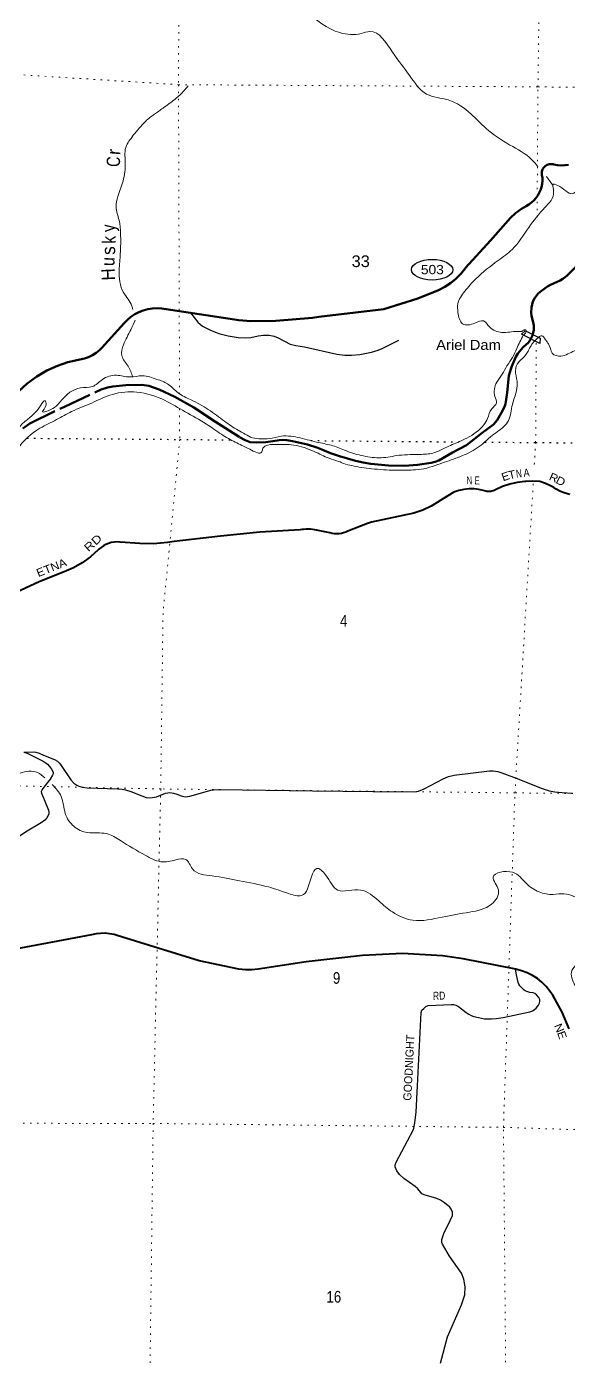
# Model space of a CAD drawing. Header units: feet. Extents: x -481249 to -254670, y -730376 to -544252.
# Drawn here: x -403706 to -395594, y -576767 to -556785 of the extents above; entities that cross this region are included whole.
import ezdxf
from ezdxf.enums import TextEntityAlignment as Align

# ---------------------------------------------------------------- set-up
doc = ezdxf.new("R2010")
doc.units = ezdxf.units.FT
doc.header["$LTSCALE"] = 70
doc.linetypes.add('DOTTED', pattern=[1.5, 0.3, -1.2])
doc.linetypes.add('LONG_DASH_SHORT_DASH', pattern=[9.9, 6, -1.2, 1.5, -1.2])
for name, color, linetype, lineweight in [('11', 7, 'LONG_DASH_SHORT_DASH', 60), ('17', 7, 'Continuous', 25), ('23', 7, 'Continuous', 70), ('26', 7, 'Continuous', 40), ('27', 7, 'Continuous', 13), ('29', 7, 'Continuous', 25), ('39', 7, 'Continuous', 13), ('41', 7, 'Continuous', 13), ('42', 7, 'Continuous', 13), ('6', 7, 'DOTTED', 25), ('7', 7, 'DOTTED', 13)]:
    doc.layers.add(name, color=color, linetype=linetype, lineweight=lineweight)
doc.layers.add('30', color=7, linetype='Continuous')

msp = doc.modelspace()

# ---------------------------------------------------------------- linework, layer by layer
at = {"layer": '11'}
for points in [[(-402588.07, -562224.58), (-402497.64, -562197.42), (-402415.49, -562181.17), (-402221.97, -562163.05), (-401981.37, -562155.92), (-401874.44, -562171.5), (-401723.98, -562224.75), (-401487.52, -562336.84), (-401203.04, -562495.41), (-400876.73, -562709.1), (-400518.71, -562940.25), (-400435.17, -562986.77), (-400361.15, -563013.53), (-400263.16, -563022.2), (-400123.29, -563012.88), (-400021.73, -563001.16), (-399924.97, -562983.72), (-399868.64, -562979.17), (-399809.57, -562985.03), (-399726.57, -563002.03), (-399500.8, -563051.81), (-399344.65, -563098.22), (-399157.37, -563180.24), (-399021.81, -563226.36), (-398782.24, -563295.58), (-398663.84, -563322.3), (-398551.27, -563340.22), (-398285.89, -563364.37), (-398047.25, -563370.67), (-397854.88, -563354.54), (-397649.67, -563327.46), (-397587.04, -563311.88), (-397531.57, -563290.25), (-397328.8, -563171.48), (-397121.06, -563062.63), (-396882.57, -562877.46), (-396714.3, -562750.33), (-396660.84, -562686.03), (-396598.83, -562581.69), (-396548.78, -562485.46), (-396534.04, -562442.41), (-396511.18, -562275.9), (-396484.88, -562017.5), (-396440.42, -561876.21), (-396381.6, -561737.06), (-396347.8, -561683.59), (-396272.32, -561588.77), (-396190.9, -561522.97), (-396158.73, -561477.88), (-396130.44, -561415.49), (-396111.56, -561332.81), (-396107.8, -561286.92), (-396108.59, -561266.44), (-396119.2, -561214.95), (-396145.62, -561119.39), (-396148.24, -561075.92), (-396144.43, -560997.33), (-396136.59, -560949.42), (-396124.35, -560908.36), (-396096.12, -560851.83), (-396045.22, -560788.15), (-395996.31, -560745.47), (-395905.4, -560683.59), (-395858.9, -560656.02), (-395717.01, -560590), (-395674.43, -560566.89), (-395638.85, -560542.66), (-395610.83, -560518.06), (-395297.86, -560196.57)], [(-403765.45, -562808.77), (-403660.42, -562736.53), (-403141.05, -562484.14), (-402588.07, -562224.58)]]:
    msp.add_lwpolyline(points, dxfattribs=at)
at = {"layer": '17'}
msp.add_ellipse((-397632.54, -560429.56), major_axis=(-309.24, 1), ratio=0.500121, dxfattribs=at)
at = {"layer": '23'}
for points in [[(-395991.94, -559002.05), (-395992.69, -558987.19), (-395991.88, -558972.34), (-395989.53, -558957.65), (-395985.66, -558943.29), (-395980.3, -558929.41), (-395973.53, -558916.17), (-395965.41, -558903.71), (-395956.03, -558892.17), (-395945.49, -558881.67), (-395933.91, -558872.32), (-395921.42, -558864.24), (-395908.16, -558857.51), (-395894.26, -558852.21), (-395879.89, -558848.38), (-395865.19, -558846.08), (-395850.34, -558845.32), (-395835.48, -558846.13), (-395820.8, -558848.48), (-395811.41, -558850.83), (-395756.17, -558860.64), (-395700.2, -558864.62), (-395644.12, -558862.73), (-395588.55, -558854.99)], [(-403941.24, -562361.55), (-403696.59, -562134.3), (-403555.25, -562030.56), (-403403.84, -561942.17), (-403244.01, -561870.08), (-403088.64, -561818.18), (-402837.73, -561761.6), (-402777.55, -561738.5), (-402720.12, -561709.23), (-402666.05, -561674.12), (-402615.96, -561633.56), (-402581.98, -561600.51), (-402247.27, -561230.9), (-402198.4, -561181.11), (-402144.6, -561136.7), (-402086.44, -561098.16), (-402024.58, -561065.91), (-401959.69, -561040.31), (-401892.47, -561021.62), (-401823.67, -561010.07), (-401754.04, -561005.77), (-401684.34, -561008.77), (-401615.95, -561018.92), (-400529.44, -561188), (-400346.62, -561199.41), (-399975.38, -561198.06), (-399423.31, -561150.15), (-399328.79, -561136.06), (-398359.14, -561020.2), (-397846.61, -560861.65), (-397536.29, -560735.89), (-397444.52, -560688.63), (-397358.19, -560632.05), (-397278.24, -560566.75), (-397205.57, -560493.45), (-397140.95, -560412.95), (-397133.17, -560402), (-396760.27, -559989.85), (-396533.73, -559734.52), (-396462.16, -559654.08), (-396382.58, -559581.56), (-396295.85, -559517.76), (-396224.87, -559475.06), (-396184.08, -559451.42), (-396145.98, -559423.66), (-396111, -559392.06), (-396079.5, -559356.98), (-396051.85, -559318.8), (-396028.34, -559277.94), (-396009.23, -559234.84), (-395994.73, -559189.98), (-395985, -559143.86), (-395980.14, -559096.96), (-395980.22, -559049.82), (-395980.5, -559045.02), (-395985.81, -559031.12), (-395989.63, -559016.75), (-395991.94, -559002.05)]]:
    msp.add_lwpolyline(points, dxfattribs=at)
at = {"layer": '26'}
for points in [[(-395572.88, -563801.7), (-395642.63, -563781.49), (-395709.89, -563754.1), (-395773.91, -563719.82), (-395809, -563696.01), (-395860.22, -563668.3), (-395934.77, -563635.67), (-396019.56, -563607.34), (-396124.17, -563599.71), (-396229, -563603.05), (-396245.91, -563604.03), (-396359.96, -563617.57), (-396471.97, -563642.96), (-396580.72, -563679.92), (-396685, -563728.05), (-396685.38, -563728.29), (-396701.82, -563737.73), (-396719.17, -563745.39), (-396737.21, -563751.2), (-396755.77, -563755.1), (-396774.63, -563757.03), (-396793.59, -563756.98), (-396812.45, -563754.95), (-396830.98, -563750.95), (-396849, -563745.05), (-396934, -563723.05), (-397002.83, -563716.33), (-397080.37, -563716.46), (-397157.48, -563724.7), (-397233.3, -563740.96), (-397307, -563765.05), (-397526, -563900.05), (-397531.06, -563903.5), (-397649.34, -563974.98), (-397774.44, -564033.71), (-397905, -564079.05), (-398541, -564215.05), (-398601.22, -564234.02), (-398897, -564348.05), (-398927.03, -564363.34), (-398959.37, -564375.8), (-398992.84, -564384.81), (-399027.06, -564390.27), (-399061.67, -564392.13), (-399096.28, -564390.36), (-399130.51, -564384.98), (-399164, -564376.05), (-399340.8, -564339.35), (-399366.61, -564333.99), (-399390.8, -564329.27)], [(-399390.8, -564329.27), (-399390.81, -564329.27), (-399454.65, -564321.6), (-399518.94, -564320.65), (-399557.98, -564324.16), (-399583.31, -564326.44), (-399607.98, -564327.91), (-400214, -564364.05), (-400804, -564425.05), (-401495, -564506.05), (-401596.64, -564522.12), (-401804.53, -564538.49), (-402013, -564533.05), (-402306, -564514.05), (-402311.63, -564513.49), (-402354.19, -564511.84), (-402396.69, -564514.65), (-402438.66, -564521.88), (-402479.64, -564533.47), (-402519.19, -564549.27), (-402556.87, -564569.12), (-402592.27, -564592.8), (-402625, -564620.05), (-402636.74, -564631.91), (-402749.69, -564733.42), (-402872.63, -564822.58), (-403004.21, -564898.4), (-403143, -564960.05), (-403510, -565106.05), (-404013, -565337.05)], [(-395581.25, -571812.83), (-395688.17, -571559.51), (-395820.98, -571318.75), (-395869.52, -571244.99), (-395925.63, -571176.55), (-395988.58, -571114.35), (-396057.69, -571059.07), (-396132.2, -571011.31), (-396211.3, -570971.61), (-396294.11, -570940.39), (-396379.73, -570918), (-397167.04, -570762.53), (-397476.3, -570719.63), (-398076.48, -570684.62), (-398677.04, -570712.53), (-399522.24, -570808.13), (-400240.91, -570917.6), (-400331.28, -570926.6), (-400430.94, -570926.52), (-400530.05, -570916.02), (-401120.54, -570794.4), (-402349.9, -570412.7), (-402396.61, -570398.94), (-402463.4, -570385.62), (-402531.23, -570379.36), (-402599.34, -570380.23), (-402666.98, -570388.21), (-402733.42, -570403.22), (-404148.62, -570668.31)]]:
    msp.add_lwpolyline(points, dxfattribs=at)
at = {"layer": '29'}
for points in [[(-401254.45, -561076.62), (-401143.36, -561218.11), (-401072.63, -561274.19), (-400951.18, -561335.61), (-400827.07, -561386.35), (-400689.61, -561421.07), (-400538.8, -561447.77), (-400428.03, -561453.11), (-400346.62, -561445.1), (-400241.19, -561421.07), (-400157.11, -561413.05), (-400075.71, -561410.38), (-399996.97, -561426.41), (-399936.91, -561453.11), (-399760.75, -561543.91), (-399674, -561567.94), (-399547.22, -561586.64), (-399061.44, -561693.46), (-398938.66, -561709.48), (-398839.9, -561712.16), (-398714.45, -561698.8), (-398543.62, -561666.75), (-398439.53, -561637.38), (-398383.48, -561613.34), (-398132.58, -561485.16)], [(-403749.01, -567664.74), (-403697.64, -567679.43), (-403457.41, -567796.94), (-403412.72, -567826.31), (-403393.36, -567842.34), (-403339.97, -567909.1), (-403318.62, -567943.82), (-403310.61, -567967.85), (-403309.95, -567989.22), (-403318.61, -568010.58), (-403355.98, -568069.33), (-403446.74, -568186.84), (-403476.1, -568224.23), (-403489.45, -568250.93), (-403484.1, -568277.64), (-403436.06, -568400.48), (-403377.34, -568534.01), (-403373.34, -568558.05), (-403373.34, -568590.1), (-403398.69, -568640.84), (-403434.73, -568680.9), (-403489.44, -568720.95), (-403697.64, -568849.14), (-404001.93, -569046.76)], [(-403749.01, -567664.74), (-403610.9, -567660.74), (-403570.2, -567664.74), (-403520.82, -567680.77), (-403453.42, -567708.81), (-403291.27, -567774.24), (-403245.22, -567799.61), (-403212.53, -567828.98), (-403189.17, -567861.03), (-403045.03, -568077.34), (-403000.33, -568126.75), (-402954.28, -568157.46), (-402922.92, -568173.49), (-402874.87, -568188.17), (-402799.47, -568200.19), (-402340.37, -568213.54), (-402277.64, -568218.89), (-402228.27, -568228.24), (-402148.19, -568253.6), (-401982.7, -568320.37), (-401916.64, -568341.74), (-401870.59, -568347.07), (-401820.55, -568344.41), (-401763.83, -568331.05), (-401625.03, -568280.31), (-401593.67, -568270.97), (-401561.64, -568269.63), (-401504.92, -568277.64), (-401454.87, -568292.33), (-401392.81, -568317.7), (-401353.44, -568329.72), (-401326.08, -568331.05), (-401294.05, -568329.72), (-401262.02, -568323.04), (-400997.77, -568248.26), (-400997.77, -568248.26)], [(-398517.41, -568252.57), (-397898.19, -568257.62), (-397835.47, -568246.94), (-397754.06, -568214.89), (-397465.79, -568065.34), (-397387.05, -568030.62), (-397305.63, -568006.58), (-396771.8, -567942.49), (-396719.75, -567942.49), (-396650.35, -567953.17), (-396590.29, -567974.54), (-396376.76, -568054.65), (-395987.06, -568209.55), (-395882.96, -568244.27), (-395794.88, -568257.62), (-395688.11, -568268.3), (-395533.3, -568278.98)], [(-400997.77, -568248.26), (-400949.07, -568234.92), (-400907.7, -568226.91), (-400826.93, -568221.92)], [(-400826.93, -568221.92), (-399427.63, -568244.11), (-398517.41, -568252.57)], [(-397800.05, -571567.83), (-397786.01, -571533.12), (-397759.99, -571506.41), (-397727.29, -571477.04), (-397693.26, -571463.68), (-397348.93, -571447.66), (-397314.9, -571449), (-397277.53, -571457.01), (-397236.83, -571477.04), (-397122.05, -571567.83), (-397082.68, -571591.87), (-397046.65, -571611.9), (-397006.61, -571627.93), (-396940.55, -571642.61), (-396849.13, -571659.97), (-396788.4, -571663.98), (-396743.03, -571663.98), (-396673.63, -571655.96), (-396569.53, -571642.61), (-396169.15, -571557.15), (-396140.46, -571546.47), (-396117.77, -571535.79), (-396075.73, -571501.07), (-396040.36, -571457.01), (-396025.68, -571426.3), (-396019.68, -571396.92), (-396020.34, -571371.55), (-396035.69, -571343.51), (-396068.39, -571299.44), (-396095.08, -571280.75), (-396118.44, -571271.4), (-396171.15, -571264.73), (-396214.53, -571252.71), (-396237.88, -571242.03), (-396255.23, -571231.35), (-396289.26, -571199.3), (-396321.96, -571164.58), (-396335.31, -571141.88), (-396345.32, -571116.51), (-396369.34, -571004.35), (-396385.36, -570918.89)], [(-397510.04, -576826.73), (-397405.01, -576428.26), (-397191.47, -575947.56), (-397144.76, -575800.68), (-397138.09, -575680.5), (-397158.1, -575563), (-397191.47, -575477.54), (-397372.98, -575221.16), (-397479.75, -575039.57), (-397486.41, -575015.53), (-397486.41, -574970.13), (-397458.39, -574879.33), (-397362.3, -574687.05), (-397327.59, -574609.6), (-397330.27, -574558.86), (-397346.28, -574516.13), (-397370.3, -574484.09), (-397447.72, -574420), (-397506.43, -574379.94), (-397565.16, -574355.9), (-397751.99, -574299.82), (-397785.36, -574286.47), (-397800.05, -574270.44), (-397854.76, -574206.35), (-397885.46, -574174.3), (-398056.29, -574056.8), (-398124.35, -573998.05), (-398163.06, -573939.29), (-398185.74, -573880.54), (-398185.74, -573851.17), (-398173.73, -573811.11), (-397917.49, -573330.4), (-397909.47, -573301.03), (-397893.46, -573223.59), (-397874.78, -573063.35), (-397853.43, -572668.1), (-397800.05, -571567.83)]]:
    msp.add_lwpolyline(points, dxfattribs=at)
at = {"layer": '39'}
msp.add_line((-395828.26, -559157.68), (-395922.07, -559033.26), dxfattribs=at)
for points in [[(-396049.15, -558884.5), (-396143.51, -558776.21), (-396469.09, -558559.84), (-396826.84, -558309.38), (-397050.02, -558094.86), (-397391.65, -557884.54), (-397717.05, -557796.67), (-397968.42, -557521.96), (-398227.93, -557166.95), (-398567.69, -556856.23), (-398696.15, -556888.54), (-399015.43, -556874.95), (-399515.84, -556548.4), (-399855.76, -556125.24), (-400127.45, -555673.87), (-400356.84, -555318.82), (-400520.16, -554831.15), (-400629.11, -554451.83), (-400683.92, -554020.22), (-400798.81, -553697.12), (-401154.72, -553328.2), (-401361.84, -553107.64), (-401695.5, -552853.13), (-401834.2, -552742.9), (-401976.85, -552674.84), (-402151.55, -552665.06)], [(-395893.67, -561539.48), (-395892.72, -561540.65), (-395834.3, -561683.12), (-395703.72, -561725.09), (-395503.04, -561646.49), (-395250.17, -561559.79), (-395164.1, -561364.9), (-395182.45, -561158.12), (-395276.95, -561067.9), (-395359.49, -560909.4), (-395299.52, -560720.58), (-395125.02, -560581.78), (-394876.11, -560537.25), (-394679.29, -560565.07), (-394602.77, -560725.59), (-394548.34, -560886.14), (-394335.54, -560857.71), (-394145.11, -560622.52), (-393884.48, -560339.03), (-393623.81, -560079.64), (-393325.09, -559747.91), (-393235.06, -559516.88), (-393165, -559356.15), (-393018.81, -559076.84), (-392830.57, -558713.15), (-392756.71, -558401.82), (-392618.48, -558174.74), (-392436.15, -557895.38), (-392213.78, -557525.61), (-392027.26, -557368.73), (-391642.06, -557145.3), (-391419.34, -557026.51), (-391216.59, -556996.09), (-391081.94, -557086.25), (-390997.78, -556961.64), (-390847.48, -556750.6), (-390572.67, -556549.41), (-390261.74, -556338.14), (-389983.05, -556044.58), (-389684.32, -555716.87), (-389423.66, -555453.46), (-389034.61, -555107.54), (-388731.76, -554862.15), (-388547.28, -554683.18), (-388390.96, -554470.12), (-388080.18, -554142.39), (-387685, -553876.77), (-387496.34, -553816.26), (-387203.2, -553801.78), (-386982.39, -553765.32), (-386695.09, -553889.39), (-386287.35, -553983.16), (-385863.62, -554028.72), (-385435.89, -554068.25), (-385150.76, -554073.86), (-384893.74, -554081.52), (-384596.54, -554105.18), (-384116.52, -554194.83), (-383708.86, -554236.4), (-383445.86, -554217.95), (-383237.12, -554155.4), (-382947.83, -554267.42), (-382747.05, -554259.09), (-382534.13, -554321.03), (-382343.32, -554360.91), (-382229.37, -554356.85)], [(-402117.66, -561026.15), (-402130.03, -560975.5), (-402254.8, -560772.89), (-402319.52, -560435.66), (-402303.79, -560192.69), (-402300.19, -559887.49), (-402322.56, -559688.75), (-402367.01, -559486.02), (-402339.11, -559331.38), (-402263.13, -559100.36), (-402229.39, -558815.2), (-402211.67, -558566.2), (-402159.57, -558483.81), (-402091.43, -558391.34), (-401993.21, -558274.75), (-401878.91, -558162.14), (-401778.62, -558089.71), (-401646.23, -557993.14), (-401465.71, -557858.35), (-401355.42, -557753.78), (-401285.25, -557671.36)], [(-394309.82, -557677.25), (-394489.99, -558067.03), (-394706.35, -558420.73), (-394878.69, -558665.94), (-395113.22, -558951.4), (-395271.61, -559124.3), (-395454.17, -559235), (-395532.4, -559289.32), (-395632.86, -559245.3), (-395823.73, -559157.23), (-395813.55, -559257.61), (-395943.74, -559494.73), (-396186.28, -559796.26), (-396434.8, -560125.91), (-396643.39, -560290.85), (-396978.33, -560566.42), (-397144.73, -560753.39), (-397248.88, -560942.28), (-397246.7, -561068.77), (-397176.18, -561239.33), (-396991.47, -561231.03), (-396865.02, -561196.71), (-396774.54, -561284.93), (-396587.69, -561368.98), (-396354.79, -561354.59), (-396303.17, -561355.51)], [(-402116.77, -562035.45), (-402187.01, -561877.1), (-402279.59, -561718.62), (-402255.72, -561555.95), (-402145.6, -561328.9), (-402081.23, -561185.98)], [(-400324.2, -562952.6), (-400075.21, -562962.28), (-399892.54, -562925.87), (-399609.39, -562951.56), (-399330.2, -563021.43), (-399121.31, -563069.31), (-398918.41, -563147.32), (-398661.29, -563221.24), (-398396.21, -563248.96), (-398129.21, -563212.43), (-397793.92, -563197.88), (-397597.18, -563171.49), (-397438.65, -563100.99), (-397223.94, -563006.31), (-396941.05, -562841.25), (-396804.76, -562662.35), (-396740.71, -562517.7), (-396668.55, -562425.23), (-396692.78, -562330.9), (-396700.96, -562222.48), (-396664.97, -562116.02), (-396584.82, -561995.43), (-396512.7, -561870.84), (-396428.55, -561744.22), (-396366.49, -561609.6), (-396269.8, -561410.16)], [(-396303.17, -561355.51), (-396291.21, -561354.52), (-396277.9, -561347.26), (-396260.55, -561335.16), (-396244.82, -561331.53), (-396233.52, -561332.74), (-396228.68, -561335.16), (-396225.86, -561338.79), (-396224.65, -561343.23), (-396269.8, -561410.16)], [(-396174.2, -561603.83), (-396144.98, -561557.22), (-396120.78, -561521.72), (-396038.49, -561444.27)], [(-395892.72, -561540.65), (-395919.09, -561499.13), (-395951.36, -561457.18), (-395977.18, -561426.52), (-396004.61, -561421.68), (-396023.97, -561429.75), (-396038.49, -561444.27)], [(-397911.06, -563431.64), (-397883.95, -563430.93), (-397546.73, -563350.12), (-397279.81, -563257.37), (-397115.26, -563188.86), (-396872.51, -563037.92), (-396760.21, -562935.36), (-396559.63, -562782.47), (-396491.49, -562692.01), (-396431.59, -562450.99), (-396369.63, -562240.07), (-396361.79, -562101.52), (-396384.1, -561940.92), (-396342.1, -561820.39), (-396281.95, -561762.08), (-396195.76, -561649.51), (-396174.2, -561603.83)], [(-404386.51, -563560.52), (-404369.34, -563514.67), (-404325.51, -563263.63), (-404263.19, -563315.74), (-404200.95, -563313.64), (-404034.68, -563036.32), (-403906.37, -562895.58), (-403778.07, -562746.81), (-403653.73, -562642.23), (-403495.35, -562461.29), (-403431.19, -562392.93), (-403415.05, -562453.14), (-403469.11, -562559.63), (-403342.66, -562525.32), (-403182.23, -562384.53), (-402899.37, -562199.4), (-402722.7, -562183.08), (-402572.25, -562074.44), (-402361.51, -562011.89), (-402158.68, -562037.69), (-401973.98, -562019.35), (-401755.04, -562073.24), (-401598.33, -562139.27), (-401437.51, -562275.57), (-401252.65, -562377.7), (-400985.39, -562525.89), (-400744.2, -562702.23), (-400539.21, -562836.46), (-400324.2, -562952.6)], [(-402732.4, -562428.05), (-402417.34, -562299.09), (-402053.95, -562264.43), (-401634.13, -562390.31), (-401334.72, -562558.53), (-401013.2, -562744.79), (-400788.11, -562897.06), (-400583.14, -563015.22), (-400366.14, -563121.32), (-400185.37, -563161.21), (-400167.38, -563104.97), (-400000.8, -563050.51), (-399703.62, -563060.12), (-399398.28, -563156.05), (-399177.28, -563256.12), (-399030.33, -563304)], [(-406897.78, -565407.75), (-406581.65, -565252.68), (-406254.57, -565101.61), (-405859.24, -564934.39), (-405516.12, -564771.25), (-405215.14, -564618.22), (-404866.05, -564416.92), (-404519.02, -564173.47), (-404358.74, -563918.24), (-404220.56, -563655.01), (-404022.09, -563425.82), (-403841.81, -563118.36), (-403506.92, -562806.65), (-403258.12, -562677.79), (-403033.4, -562556.99), (-402732.4, -562428.05)], [(-397911.06, -563431.64), (-398052.97, -563436.16), (-398191.74, -563436.16), (-398362.77, -563429.7), (-398540.26, -563413.57), (-398690.31, -563394.21), (-398837.14, -563366.78), (-398958.16, -563336.12), (-399030.33, -563304)], [(-410409.27, -570741.09), (-410360.97, -570725.56), (-410254.58, -570705.32), (-410218.48, -570675.15), (-410285.04, -570460.41), (-410297.36, -570265.67), (-410183.04, -570169.12), (-409984.11, -570277.26), (-409770.83, -570598.2), (-409591.89, -570764.59), (-409377.04, -570772.31), (-409130.23, -570653.49), (-409060.25, -570442.56), (-408897.74, -570343.94), (-408564.4, -570365.54), (-408092.71, -570246.39), (-407793.77, -570079.3), (-407531.02, -569870.1), (-407338.59, -569630.89), (-406854.82, -569539.83), (-406553.74, -569459.08), (-406078.12, -569283.7), (-405734.86, -569214.93), (-405427.68, -569196.41), (-405239.17, -569027.48), (-405036.59, -568868.56), (-404902.29, -568701.72), (-404697.76, -568502.64), (-404322.49, -568353.51), (-404015.61, -568114.13), (-403802.96, -567979.3), (-403545.97, -567968.88), (-403434.39, -568049.99)], [(-403322.79, -568149.34), (-403190.08, -568325.76), (-403127.48, -568582.67), (-403000.71, -568775.24), (-402795.78, -568869.31), (-402508.63, -568884.96), (-402301.67, -568989.06), (-401929.9, -569209.38), (-401694.85, -569305.42), (-401470, -569278.99), (-401323.43, -569272.75), (-401222.84, -569413.15), (-400927.54, -569519.14), (-400519.83, -569592.83), (-400086, -569684.56), (-399784.68, -569782.51), (-399587.86, -569814.34), (-399441.68, -569531.02), (-399361.53, -569406.42), (-399228.88, -569502.6), (-399045.84, -569733.24), (-398700.49, -569730.73), (-398433.21, -569894.98), (-398228.18, -570059.33), (-397920.8, -570183.36), (-397481.13, -570136.54), (-397073.63, -570061.66), (-396742.5, -569942.71), (-396640.39, -569729.73), (-396718.96, -569537.09), (-396427.92, -569464.39), (-396226.9, -569628.74), (-396031.95, -569758.96), (-395819.06, -569796.8), (-395658.45, -569786.53), (-395383.23, -569882.5), (-395085.93, -569980.45), (-394858.82, -570134.73), (-394724.01, -570337.32), (-395004.74, -570610.8), (-395333.81, -570777.93), (-395540.4, -570936.85), (-395489.89, -571163.66), (-395256.6, -571434.38), (-395097.59, -571709.23), (-394834.14, -572016.04), (-394564.97, -572091.95), (-394356.21, -572051.49), (-394155.36, -572091.35), (-393685.62, -572014.37), (-392943.07, -571746.24), (-392605.87, -571655.4), (-392270.79, -571480.22), (-392052.07, -571381.52), (-391758.82, -571453.38), (-391405.28, -571561.28), (-391144.25, -571564.92), (-390666.15, -571724.85), (-390312.85, -571658.07), (-389887.55, -571386.4), (-389614.68, -571237.42), (-389376.31, -571100.29)]]:
    msp.add_spline(points, degree=3, dxfattribs=at)
at = {"layer": '42', "lineweight": 25}
msp.add_lwpolyline([(-396235.34, -561345.85), (-396015.9, -561455.57), (-396019.13, -561536.24), (-396296.66, -561397.48), (-396238.57, -561347.46)], dxfattribs=at)
at = {"layer": '6'}
msp.add_line((-399450.6, -562991.38), (-397233.87, -563010.69), dxfattribs=at)
for points in [[(-403702.02, -562955.98), (-401414.46, -562974.27), (-400644.65, -562980.98)], [(-396844.68, -563014.08), (-396083.43, -563020.71), (-390764.46, -563061.14), (-385523.76, -563125.78), (-382278.13, -563181.29)]]:
    msp.add_lwpolyline(points, dxfattribs=at)
at = {"layer": '7'}
for points in [[(-401239.51, -545707.87), (-401308.14, -546925.4), (-401411.22, -552248.35), (-401431.85, -557655.51), (-401416.7, -562287.07)], [(-396061.38, -559641.1), (-396048.64, -557687.82), (-395977.66, -552384.99), (-395902.78, -547001.85), (-395888.05, -545800.05)], [(-407542.93, -557431.88), (-406526.16, -557454.13), (-403855.6, -557502.43), (-401431.85, -557655.51), (-396048.64, -557687.82), (-394322.96, -557706.29)], [(-396102.74, -563347.88), (-396083.43, -563020.71), (-396073.56, -561509.02)], [(-401415.97, -562512.08), (-401414.46, -562974.27), (-401663.85, -565582.83), (-401698.36, -568215.16), (-401811.9, -573230.93), (-401878.89, -578513.67), (-401947.83, -583838.58), (-402034.86, -589149.45), (-402068.84, -591370.7)], [(-396727.31, -591462.72), (-396685.77, -589193.86), (-396632.82, -583921.18), (-396515.69, -578596.2), (-396565.19, -573289.53), (-396393.42, -568273.68), (-396117.83, -563603.69)], [(-392480.15, -568313.53), (-396393.42, -568273.68), (-401698.36, -568215.16), (-406907, -568102.29), (-409851.27, -568029.08)], [(-414321.17, -573245.66), (-412379.45, -573238.31), (-407118.78, -573222.6), (-401811.9, -573230.93), (-396565.19, -573289.53), (-391639.96, -573441.51)]]:
    msp.add_lwpolyline(points, dxfattribs=at)

# ---------------------------------------------------------------- texts
at = {"layer": '17', "width": 1.1}
msp.add_text('503', height=140, dxfattribs=at).set_placement((-397629.64, -560497.87), align=Align.CENTER)
at = {"layer": '27'}
for s, rotation, width, p in [('E', 18.771, 1.1, (-396515.15, -563583.7)), ('T', 12.772, 1.1, (-396426.62, -563560.17)), ('N', 6.77, 0.75, (-396327.1, -563543.83)), ('A', 4.825, 0.85, (-396214.98, -563532.74)), ('R', 336.361, 1.1, (-395835.17, -563602.63)), ('N', 3.1, 0.7, (-397071.99, -563648.57)), ('E', 358.424, 0.7, (-396961.24, -563649.32)), ('D', 333.587, 1.15, (-395733.98, -563653.09)), ('N', 292.883, 1.1, (-395785.48, -571822.47)), ('E', 289.009, 1.1, (-395744.22, -571925.44))]:
    msp.add_text(s, height=120, rotation=rotation, dxfattribs=dict(at, width=width)).set_placement(p, align=Align.CENTER)
for s, rotation, width, p in [('RD', 41.947, 1.25, (-402780.59, -564667.07)), ('ETNA', 21.694, 1.1, (-403531.34, -565039.2))]:
    msp.add_text(s, height=120, rotation=rotation, dxfattribs=dict(at, width=width)).set_placement(p)
at = {"layer": '30', "width": 0.8}
msp.add_text('RD', height=120, rotation=1.594, dxfattribs=at).set_placement((-397620.08, -571377.77))
at = {"layer": '30'}
msp.add_text('GOODNIGHT', height=120, rotation=87.162, dxfattribs=at).set_placement((-397946.91, -572891.61))
at = {"layer": '41'}
msp.add_text('r', height=200, rotation=85.176, dxfattribs=at).set_placement((-402305.77, -558716.05))
for s, rotation, width, p in [('C', 86.224, 0.8, (-402312.8, -558893.51)), ('y', 92.735, 0.85, (-402379.77, -559858.35)), ('k', 90.738, 0.85, (-402372.53, -560036.63)), ('s', 91.498, 0.95, (-402379.56, -560204.26)), ('u', 88.301, 0.9, (-402392.51, -560376.31)), ('H', 92.543, 0.95, (-402382.94, -560587.8))]:
    msp.add_text(s, height=200, rotation=rotation, dxfattribs=dict(at, width=width)).set_placement(p)
at = {"layer": '42', "width": 1.1}
msp.add_text('Ariel Dam', height=150, dxfattribs=at).set_placement((-397573.07, -561631.06))
at = {"layer": '7'}
for s, width, p in [('33', 1.05, (-398839.75, -560390.02)), ('16', 0.85, (-399215.88, -575916.7))]:
    msp.add_text(s, height=175, dxfattribs=dict(at, width=width)).set_placement(p)
at = {"layer": '7', "width": 0.85}
for s, p in [('4', (-399013.85, -565783.61)), ('9', (-399119.66, -571136.43))]:
    msp.add_text(s, height=175, rotation=0.084, dxfattribs=at).set_placement(p)

doc.saveas('drawing.dxf')
